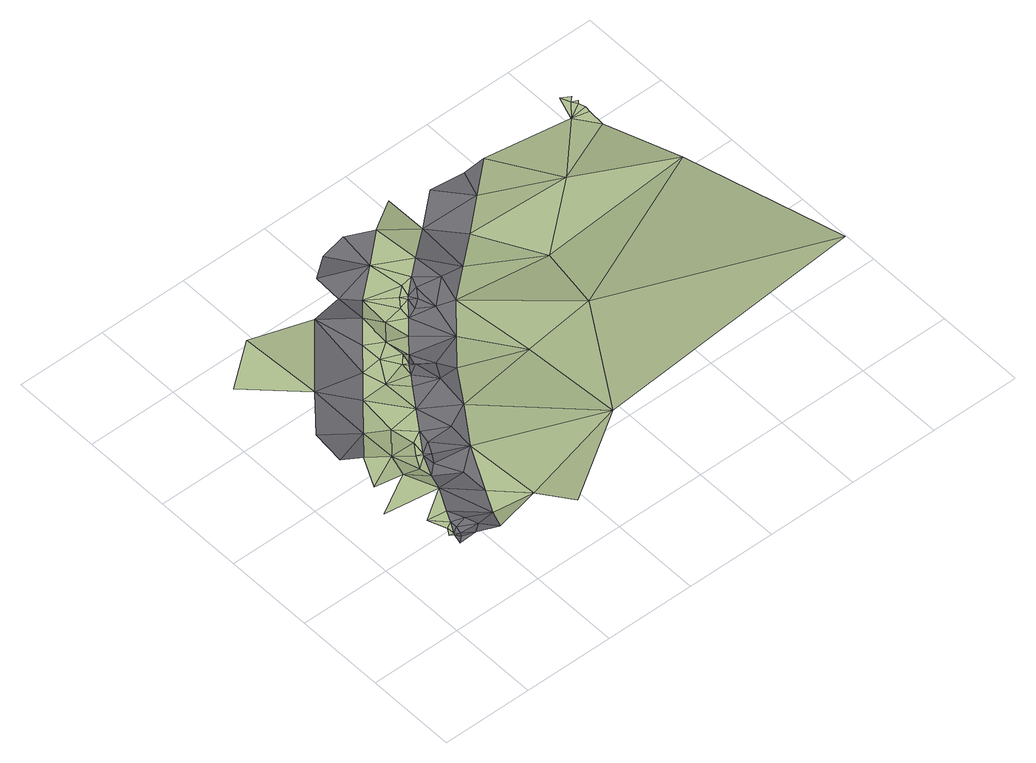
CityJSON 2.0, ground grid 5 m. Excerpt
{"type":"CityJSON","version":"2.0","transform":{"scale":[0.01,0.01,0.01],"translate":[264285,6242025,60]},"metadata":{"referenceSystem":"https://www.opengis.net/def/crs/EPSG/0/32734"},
"CityObjects":{
"road1":{"type":"Road","attributes":{"highway":"tertiary","name":"Upper Roodebloem Road","surface":"asphalt","lanes":1,"width":2.2,"oneway":"yes"},"geometry":[{"type":"MultiSurface","lod":"1","boundaries":[[[0,1,2]],[[1,3,2]],[[0,2,4]],[[5,0,4]],[[4,2,3]],[[4,6,5]],[[7,5,6]],[[6,4,8]],[[3,8,4]],[[9,7,6]],[[8,9,6]],[[10,7,9]],[[11,8,3]],[[9,12,10]],[[9,8,12]],[[8,11,12]],[[13,10,12]],[[14,15,16]],[[14,17,15]],[[18,13,12]],[[19,13,20]],[[18,20,13]],[[21,17,14]],[[22,19,20]],[[23,19,22]],[[24,23,22]],[[25,23,24]],[[18,26,20]],[[26,22,20]],[[24,27,25]],[[26,24,22]],[[21,14,28]],[[29,25,27]],[[24,26,27]],[[27,30,29]],[[27,26,30]],[[31,21,28]],[[30,32,29]],[[26,33,30]],[[21,31,34]],[[30,33,32]],[[32,35,36]],[[32,33,35]],[[35,37,36]],[[34,31,38]],[[37,35,39]],[[39,40,37]],[[41,40,39]],[[33,42,35]],[[39,43,41]],[[39,35,44]],[[45,34,38]],[[43,46,41]],[[44,43,39]],[[44,35,42]],[[46,43,44]],[[45,47,34]],[[46,44,48]],[[42,48,44]],[[46,48,49]],[[47,45,50]],[[49,48,51]],[[47,52,53]],[[47,50,52]],[[54,51,48]],[[55,51,56]],[[51,54,56]],[[53,52,57]],[[58,55,56]],[[58,56,54]],[[59,55,58]],[[48,60,54]],[[58,61,59]],[[54,61,58]],[[62,59,61]],[[57,52,63]],[[54,64,61]],[[60,64,54]],[[64,62,61]],[[52,65,63]],[[64,66,62]],[[60,67,64]],[[64,67,66]],[[67,68,66]],[[69,68,67]],[[69,70,68]],[[68,70,71]],[[70,72,71]],[[70,73,72]]]}]},
"terrain1":{"type":"TINRelief","geometry":[{"type":"CompositeSurface","lod":"1","boundaries":[[[0,5,74]],[[74,5,75]],[[7,75,5]],[[76,75,7]],[[76,7,10]],[[13,76,10]],[[77,78,13]],[[79,77,80]],[[80,16,79]],[[13,19,77]],[[80,77,81]],[[19,81,77]],[[80,14,16]],[[11,82,12]],[[83,80,81]],[[19,23,81]],[[18,12,82]],[[84,80,83]],[[14,80,85]],[[83,81,23]],[[85,80,84]],[[23,25,83]],[[21,86,87]],[[83,25,84]],[[26,18,82]],[[25,29,84]],[[28,14,85]],[[85,84,29]],[[29,32,85]],[[28,85,32]],[[34,86,21]],[[32,88,28]],[[31,28,88]],[[82,89,90]],[[36,88,32]],[[82,90,26]],[[88,91,31]],[[37,88,36]],[[92,88,37]],[[91,88,92]],[[91,38,31]],[[33,26,90]],[[92,37,40]],[[91,92,93]],[[92,40,41]],[[38,91,94]],[[93,92,41]],[[94,91,93]],[[93,41,46]],[[94,45,38]],[[94,93,46]],[[46,49,94]],[[95,45,94]],[[42,33,96]],[[94,49,95]],[[90,96,33]],[[50,45,95]],[[49,51,95]],[[50,95,97]],[[97,95,51]],[[42,96,48]],[[98,50,97]],[[55,97,51]],[[98,97,55]],[[98,99,50]],[[55,59,98]],[[50,99,52]],[[96,60,48]],[[99,98,59]],[[96,90,100]],[[59,62,99]],[[62,52,99]],[[66,52,62]],[[96,100,60]],[[66,65,52]],[[101,100,90]],[[66,68,65]],[[60,102,67]],[[102,60,100]],[[68,103,65]],[[69,67,102]],[[69,102,104]],[[105,102,100]],[[70,69,104]],[[100,101,105]],[[73,70,104]],[[102,105,104]],[[104,106,73]],[[105,107,104]],[[107,106,104]],[[107,108,106]],[[109,106,110]],[[111,106,108]],[[112,110,106]],[[112,106,111]],[[113,109,110]],[[112,114,110]]]}]}
},
"vertices":[
[223,267,360],[196,200,380],[227,226,380],[296,205,380],[249,261,360],[227,276,360],[261,300,360],[261,342,360],[352,252,360],[330,320,360],[295,407,360],[425,180,350],[491,308,290],[362,538,360],[379,1092,270],[147,988,340],[239,927,340],[166,1181,340],[557,436,290],[430,669,290],[556,587,290],[352,1402,320],[489,721,290],[497,800,270],[533,787,270],[504,812,270],[690,693,290],[568,855,270],[519,1258,260],[586,930,270],[715,859,270],[633,1389,260],[667,1048,270],[849,924,270],[689,1789,260],[876,1121,270],[748,1166,270],[789,1225,270],[748,1521,260],[857,1269,260],[829,1284,260],[837,1293,260],[1007,1154,220],[893,1322,190],[955,1242,220],[862,1653,260],[913,1382,190],[899,1863,190],[1156,1328,190],[989,1472,190],[976,1784,190],[1066,1561,190],[1148,1930,190],[867,1980,260],[1208,1531,190],[1142,1650,190],[1126,1587,190],[1023,2113,190],[1178,1626,190],[1153,1662,190],[1304,1501,190],[1219,1681,190],[1247,1744,190],[1175,2145,190],[1352,1659,190],[1319,2077,190],[1340,1825,190],[1488,1662,160],[1528,1989,120],[1671,1823,120],[1855,1984,120],[1715,2153,120],[1911,2137,110],[2039,2145,110],
[201,283,360],[224,319,360],[187,421,360],[293,711,360],[64,582,360],[152,755,340],[340,846,340],[430,752,270],[715,274,290],[469,825,270],[514,893,270],[492,1023,270],[327,1854,320],[80,1663,320],[667,1265,260],[804,66,350],[1315,407,320],[750,1403,260],[808,1308,260],[852,1357,260],[843,1466,260],[965,1610,190],[1339,1021,220],[1075,1630,190],[1117,1686,190],[1174,1732,190],[1697,1015,300],[2478,100,930],[1835,1451,160],[1549,2255,80],[2156,1700,260],[2545,1324,430],[2444,1995,220],[2531,1872,220],[2538,1969,220],[2489,2125,220],[2512,2074,220],[2541,2004,220],[2531,2044,220],[2538,2097,220],[2542,2058,220]
]}
